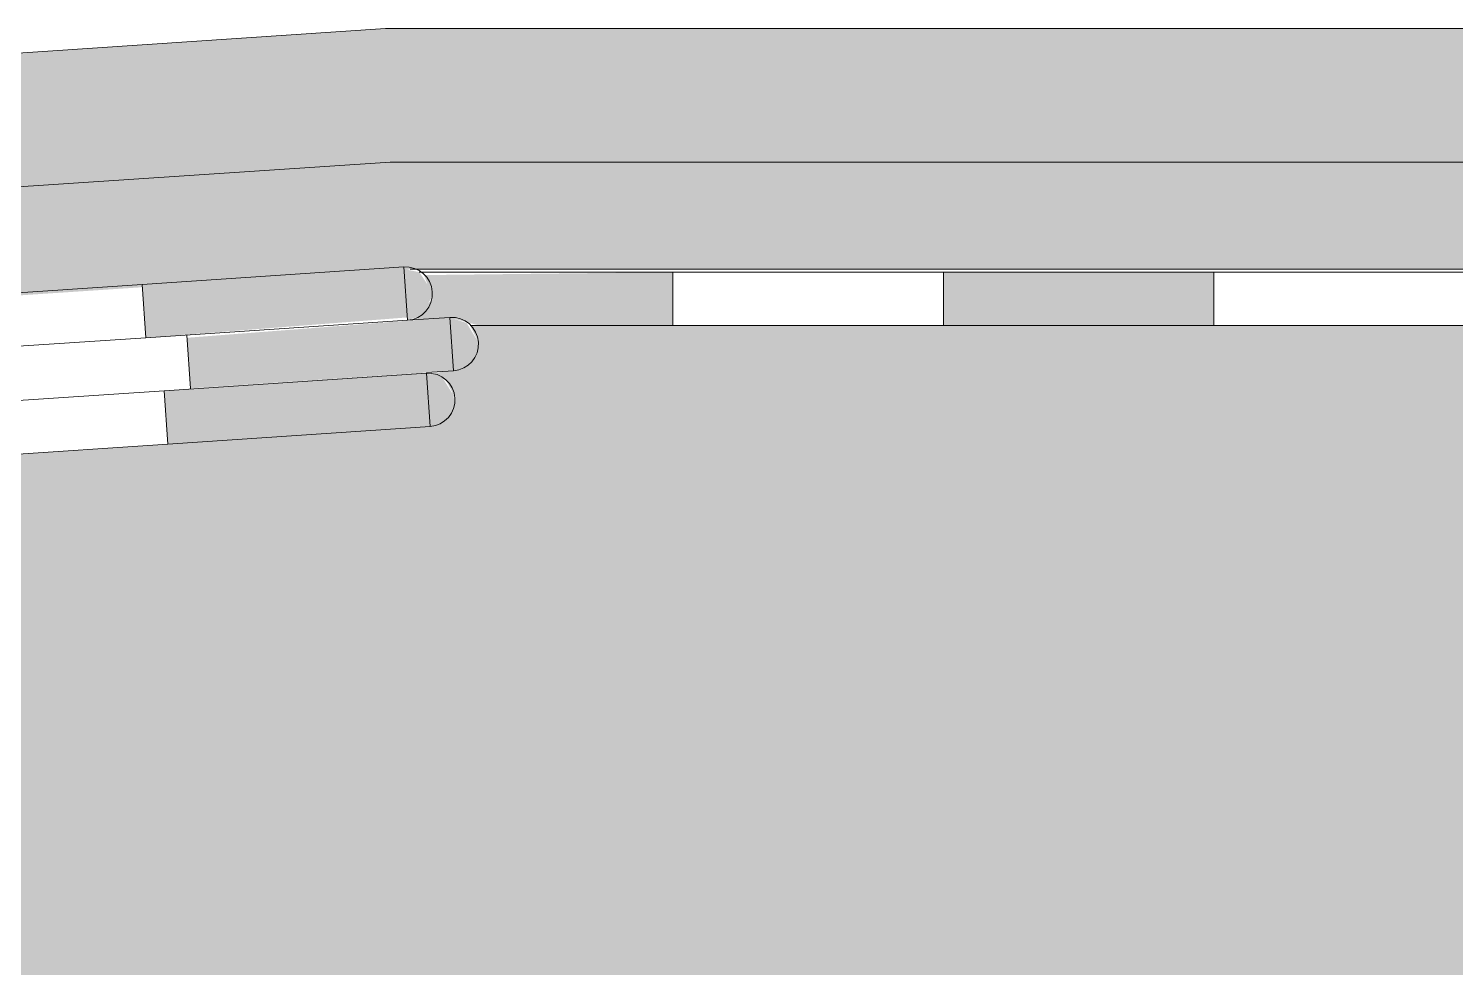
# Model space of a CAD drawing. Header units: millimetres. Extents: x -12447 to 83753, y -46415 to 46712.
# Drawn here: x 83362.2 to 83415.6, y 3548 to 3583.2 of the extents above; entities that cross this region are included whole.
import ezdxf

# ---------------------------------------------------------------- set-up
doc = ezdxf.new("R2010")
doc.units = ezdxf.units.MM
doc.layers.add('Линии', color=7, linetype='Continuous', lineweight=9, true_color=0x00a600)
doc.layers.add('Узлы', color=7, linetype='Continuous', lineweight=18)

# ---------------------------------------------------------------- blocks, each defined once
blk = doc.blocks.new('Гидроизоляция_черная - Гидроизоляция_черная 3-6505144-Сечение по поддону')
at = {"layer": 'Узлы', "lineweight": 20}
for points in [[(2308.817, 3572.045), (2308.817, 3574.045), (2299.498, 3573.935), (2299.796, 3573.117), (2299.747, 3572.982), (2299.189, 3572.351), (2299.168, 3572.264), (2300.603, 3572.306), (2301.574, 3572.045), (2302.107, 3572.045)], [(2329.07, 3572.045), (2329.07, 3574.045), (2318.944, 3574.045), (2318.944, 3572.045)]]:
    blk.add_hatch(color=256, dxfattribs=at).paths.add_polyline_path(points)
for p, q in [((2308.817, 3574.045), (2299.321, 3574.045)), ((2318.944, 3574.045), (2308.817, 3574.045)), ((2308.817, 3572.045), (2308.817, 3574.045)), ((2329.07, 3574.045), (2318.944, 3574.045)), ((2318.944, 3574.045), (2318.944, 3572.045)), ((2339.197, 3574.045), (2329.07, 3574.045)), ((2329.07, 3572.045), (2329.07, 3574.045)), ((2301.225, 3572.045), (2308.817, 3572.045)), ((2308.817, 3572.045), (2318.944, 3572.045)), ((2318.944, 3572.045), (2329.07, 3572.045)), ((2329.07, 3572.045), (2339.197, 3572.045))]:
    blk.add_line(p, q, dxfattribs=at)
blk = doc.blocks.new('Гидроизоляция_черная - Гидроизоляция_черная 3-6505436-Сечение по поддону')
at = {"layer": 'Узлы', "lineweight": 20}
for points in [[(2290.753, 3569.697), (2300.603, 3570.355), (2300.469, 3572.351), (2290.627, 3571.59), (2290.715, 3570.264)], [(2300.603, 3570.355), (2301.093, 3570.522), (2301.517, 3571.159), (2301.534, 3571.42), (2301.093, 3572.14), (2300.469, 3572.351), (2300.49, 3572.045)]]:
    blk.add_hatch(color=256, dxfattribs=at).paths.add_polyline_path(points)
for p, q in [((2300.469, 3572.351), (2298.877, 3572.244)), ((2300.469, 3572.351), (2300.603, 3570.355)), ((2290.62, 3571.693), (2290.753, 3569.697)), ((2299.59, 3570.288), (2300.603, 3570.355))]:
    blk.add_line(p, q, dxfattribs=at)
blk.add_arc((2300.536, 3571.353), 1, 273.824, 93.824, dxfattribs=at)
blk = doc.blocks.new('Гидроизоляция_черная - Гидроизоляция_черная 3-6505288-Сечение по поддону')
at = {"layer": 'Узлы', "lineweight": 20}
for points in [[(2289.082, 3571.59), (2298.87, 3572.351), (2298.744, 3574.24), (2288.952, 3573.533), (2289.075, 3571.693)], [(2298.877, 3572.244), (2299.367, 3572.411), (2299.796, 3573.117), (2299.808, 3573.309), (2299.321, 3574.045), (2298.749, 3574.16), (2298.87, 3572.351)]]:
    blk.add_hatch(color=256, dxfattribs=at).paths.add_polyline_path(points)
for p, q in [((2298.744, 3574.24), (2288.948, 3573.585)), ((2298.744, 3574.24), (2298.877, 3572.244)), ((2288.948, 3573.585), (2279.153, 3572.931)), ((2288.948, 3573.585), (2289.082, 3571.59)), ((2289.082, 3571.59), (2298.877, 3572.244)), ((2279.286, 3570.935), (2289.082, 3571.59))]:
    blk.add_line(p, q, dxfattribs=at)
blk.add_arc((2298.81, 3573.242), 1, 273.824, 93.824, dxfattribs=at)
blk = doc.blocks.new('Гидроизоляция_черная - Гидроизоляция_черная 3-6504911-Сечение по поддону')
at = {"layer": 'Узлы', "lineweight": 20}
for points in [[(2289.901, 3567.612), (2299.723, 3568.269), (2299.59, 3570.264), (2289.768, 3569.608), (2289.806, 3569.039)], [(2299.723, 3568.269), (2300.213, 3568.436), (2300.637, 3569.073), (2300.603, 3569.437), (2300.213, 3570.054), (2299.59, 3570.264), (2299.628, 3569.697)]]:
    blk.add_hatch(color=256, dxfattribs=at).paths.add_polyline_path(points)
for p, q in [((2299.59, 3570.264), (2289.768, 3569.608)), ((2299.59, 3570.264), (2299.723, 3568.269)), ((2289.768, 3569.608), (2279.946, 3568.951)), ((2289.768, 3569.608), (2289.901, 3567.612)), ((2289.901, 3567.612), (2299.723, 3568.269)), ((2280.079, 3566.956), (2289.901, 3567.612))]:
    blk.add_line(p, q, dxfattribs=at)
blk.add_arc((2299.656, 3569.266), 1, 273.824, 93.824, dxfattribs=at)

msp = doc.modelspace()

# ---------------------------------------------------------------- hatches: boundary and pattern name
at = {"layer": 'Узлы', "lineweight": 20, "true_color": 0xffffff}
h = msp.add_hatch(color=7, dxfattribs=at)
h.paths.add_polyline_path([(83048.144, 3558.196), (83048.144, 3563.207), (82748.548, 3583.16), (82560.16, 3583.16), (82560.16, 3578.16), (82748.847, 3578.149), (83003.394, 3561.179)])
h.paths.add_polyline_path([(83077.171, 3558.255), (83376.694, 3578.16), (83561.339, 3578.16), (83561.339, 3583.16), (83375.584, 3583.16), (83077.171, 3563.266), (83077.171, 3562.269)])
h = msp.add_hatch(color=7, dxfattribs=at)
h.paths.add_polyline_path([(83048.144, 3554.189), (83048.144, 3558.196), (82748.548, 3578.16), (82560.16, 3578.16), (82560.16, 3574.305), (82750.938, 3574.271), (82751.679, 3574.005), (83042.208, 3554.586)])
h.paths.add_polyline_path([(83077.171, 3554.248), (83376.694, 3574.16), (83561.339, 3574.16), (83561.339, 3578.16), (83375.584, 3578.149), (83077.171, 3558.255), (83077.171, 3554.598)])
at = {"layer": 'Узлы', "lineweight": 9}
h = msp.add_hatch(dxfattribs=at)
h.set_pattern_fill('FP_206', color=256, style=0, pattern_type=2)
h.set_pattern_definition([(0, (81077.526, 0), (40.64, 10.16), [3.353, -27.127, 3.353, -27.127, -162.56]), (0, (81077.526, 0), (40.64, 10.16), [-60.96, 3.353, -57.607, 3.353, -27.127, -71.12]), (0, (81077.526, 0), (40.64, 10.16), [-152.4, 3.353, -16.967, 3.353, -47.447]), (120, (81092.766, 5.08), (-29.118818, 30.115272), [3.353, -27.127, 3.353, -27.127, -162.56]), (120, (81092.766, 5.08), (-29.118818, 30.115272), [-60.96, 3.353, -57.607, 3.353, -27.127, -71.12]), (120, (81092.766, 5.08), (-29.118818, 30.115272), [-152.4, 3.353, -16.967, 3.353, -47.447]), (240, (81097.846, 25.4), (-11.521182, -40.275272), [3.353, -27.127, 3.353, -27.127, -162.56]), (240, (81097.846, 25.4), (-11.521182, -40.275272), [-60.96, 3.353, -57.607, 3.353, -27.127, -71.12]), (240, (81097.846, 25.4), (-11.521182, -40.275272), [-152.4, 3.353, -16.967, 3.353, -47.447])])
h.paths.add_polyline_path([(83048.144, 3514.098), (83048.144, 3548.196), (82750.211, 3569.169), (82749.881, 3569.41), (82749.638, 3570.136), (82749.863, 3570.587), (82749.708, 3571.13), (82750.149, 3571.866), (82750.772, 3572.061), (82750.639, 3572.138), (82750.047, 3572.305), (82560.16, 3572.305), (82560.16, 3533.16), (82762.216, 3533.16), (82797.414, 3530.813)])
h.paths.add_polyline_path([(83077.171, 3514.157), (83362.216, 3533.16), (83561.339, 3533.16), (83561.339, 3572.045), (83378.751, 3572.045), (83379.06, 3571.42), (83379.043, 3571.159), (83378.619, 3570.522), (83377.739, 3570.329), (83377.249, 3570.219), (83377.841, 3570.019), (83378.18, 3569.333), (83378.129, 3569.021), (83377.739, 3568.436), (83377.116, 3568.26), (83077.171, 3548.211), (83077.171, 3515.123)])

# ---------------------------------------------------------------- linework, layer by layer
at = {"layer": 'Линии', "color": 7}
for p, q in [((83375.584, 3583.16), (83077.171, 3563.266)), ((83561.339, 3583.16), (83375.584, 3583.16)), ((83375.751, 3578.16), (83077.171, 3558.255)), ((83077.171, 3558.255), (83375.751, 3578.16)), ((83561.339, 3578.16), (83375.751, 3578.16)), ((83375.751, 3578.16), (83561.339, 3578.16)), ((83561.339, 3574.16), (83376.507, 3574.16)), ((83376.507, 3574.16), (83561.339, 3574.16))]:
    msp.add_line(p, q, dxfattribs=at)

# ---------------------------------------------------------------- block references
at = {"layer": 'Узлы', "lineweight": 20}
for name in ['Гидроизоляция_черная - Гидроизоляция_черная 3-6505288-Сечение по поддону', 'Гидроизоляция_черная - Гидроизоляция_черная 3-6505144-Сечение по поддону', 'Гидроизоляция_черная - Гидроизоляция_черная 3-6505436-Сечение по поддону', 'Гидроизоляция_черная - Гидроизоляция_черная 3-6504911-Сечение по поддону']:
    msp.add_blockref(name, (81077.526, 0), dxfattribs=at)

doc.saveas('drawing.dxf')
